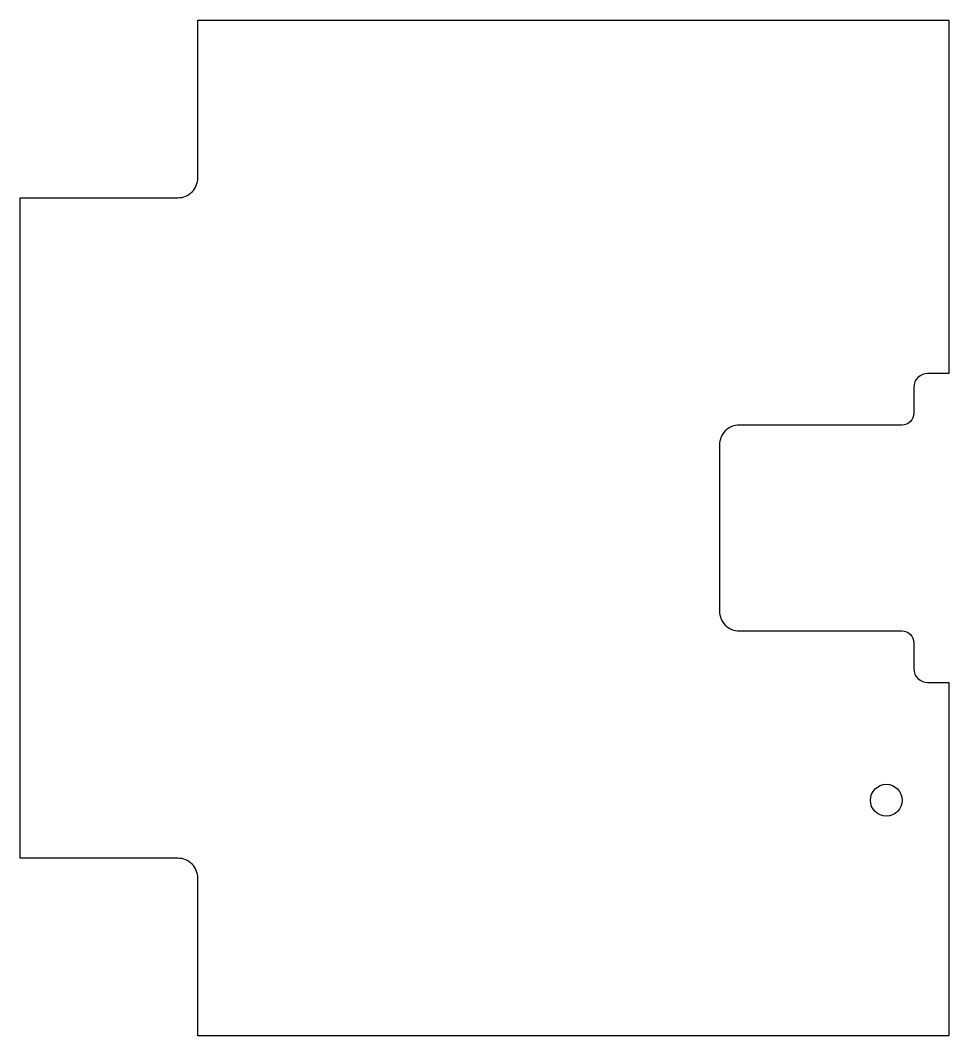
# Model space of a CAD drawing. Extents: x 100 to 334, y 55 to 311.
import ezdxf

# ---------------------------------------------------------------- set-up
doc = ezdxf.new("R2010")
doc.units = 0
doc.layers.get('0').update_dxf_attribs({"linetype": 'continuous'})

# ---------------------------------------------------------------- blocks, each defined once
blk = doc.blocks.new('SKETCH001')
at = {"color": 7}
blk.add_lwpolyline([(324.75, 154.2), (324.75, 147.7, 0.414214), (328.25, 144.2), (333.5, 144.2), (333.5, 55.35), (144.65, 55.35), (144.65, 95, 0.414214), (139.65, 100), (100, 100), (100, 266.2), (139.65, 266.2, 0.414214), (144.65, 271.2), (144.65, 310.85), (333.5, 310.85), (333.5, 222), (328.25, 222, 0.414214), (324.75, 218.5), (324.75, 212, -0.414214), (321.75, 209), (280.85, 209, 0.414214), (275.85, 204), (275.85, 162.2, 0.414214), (280.85, 157.2), (321.75, 157.2, -0.414214)], format="xyb", close=True, dxfattribs=at)
blk.add_circle((317.8, 114.6), 4, dxfattribs=at)

msp = doc.modelspace()

# ---------------------------------------------------------------- block references
at = {"color": 7}
msp.add_blockref('SKETCH001', (0, 0), dxfattribs=at)

doc.saveas('drawing.dxf')
